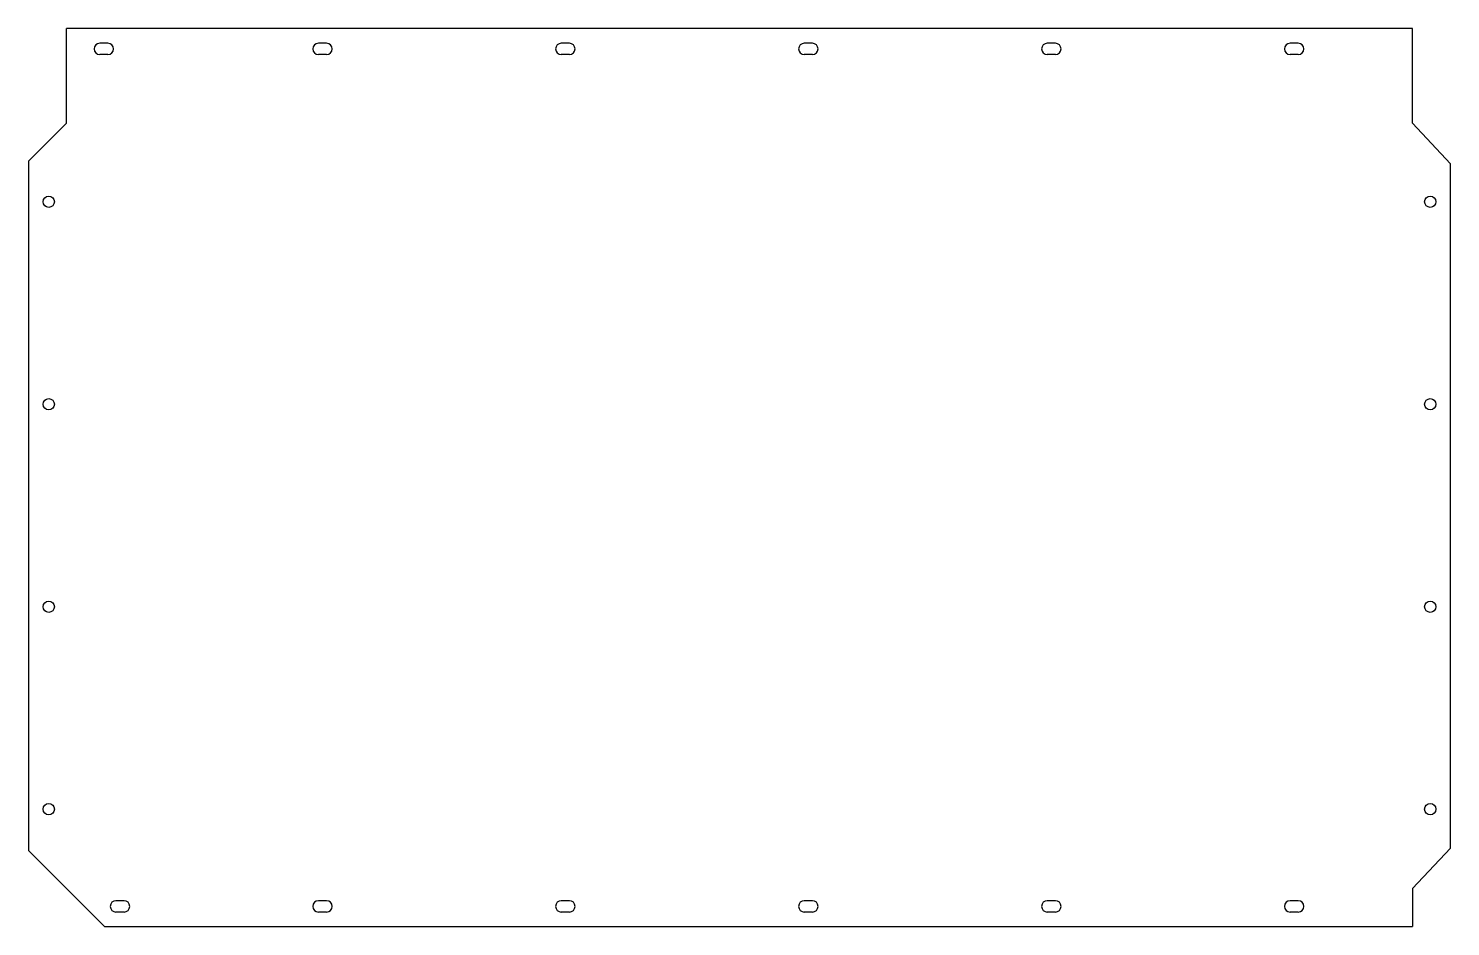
# Model space of a CAD drawing. Header units: millimetres. Extents: x 922 to 2678, y -487 to 622.
import ezdxf

# ---------------------------------------------------------------- set-up
doc = ezdxf.new("R2010")
doc.units = ezdxf.units.MM

msp = doc.modelspace()

# ---------------------------------------------------------------- linework, layer by layer
for p, q in [((2631.3, 621.8), (969.3, 621.8)), ((969.3, 504.8), (969.3, 621.8)), ((2631.3, 504.8), (2631.3, 621.8)), ((1020.3, 603.5), (1010.3, 603.5)), ((1290.3, 603.5), (1280.3, 603.5)), ((1590.3, 603.5), (1580.3, 603.5)), ((1890.3, 603.5), (1880.3, 603.5)), ((2190.3, 603.5), (2180.3, 603.5)), ((2490.3, 603.5), (2480.3, 603.5)), ((1020.3, 589.5), (1010.3, 589.5)), ((1290.3, 589.5), (1280.3, 589.5)), ((1590.3, 589.5), (1580.3, 589.5)), ((1890.3, 589.5), (1880.3, 589.5)), ((2190.3, 589.5), (2180.3, 589.5)), ((2490.3, 589.5), (2480.3, 589.5)), ((969.3, 504.8), (922.3, 457.8)), ((2631.3, 504.8), (2678.3, 454.8)), ((922.3, 457.8), (922.3, -393.2)), ((2678.3, -390.2), (2678.3, 454.8)), ((1016.3, -487.2), (922.3, -393.2)), ((2631.3, -440.2), (2678.3, -390.2)), ((1040.3, -455.2), (1030.3, -455.2)), ((1290.3, -455.2), (1280.3, -455.2)), ((1590.3, -455.2), (1580.3, -455.2)), ((1890.3, -455.2), (1880.3, -455.2)), ((2190.3, -455.2), (2180.3, -455.2)), ((2490.3, -455.2), (2480.3, -455.2)), ((2631.3, -440.2), (2631.3, -487.2)), ((1040.3, -469.2), (1030.3, -469.2)), ((1290.3, -469.2), (1280.3, -469.2)), ((1590.3, -469.2), (1580.3, -469.2)), ((1890.3, -469.2), (1880.3, -469.2)), ((2190.3, -469.2), (2180.3, -469.2)), ((2490.3, -469.2), (2480.3, -469.2)), ((1016.3, -487.2), (2631.3, -487.2))]:
    msp.add_line(p, q)
for centre in [(947.3, 407.8), (2653.3, 407.8), (947.3, 157.8), (2653.3, 157.8), (947.3, -92.2), (2653.3, -92.2), (947.3, -342.2), (2653.3, -342.2)]:
    msp.add_circle(centre, 7)
for centre, start, end in [((1010.3, 596.5), 90, 270), ((1020.3, 596.5), 270, 90), ((1280.3, 596.5), 90, 270), ((1290.3, 596.5), 270, 90), ((1580.3, 596.5), 90, 270), ((1590.3, 596.5), 270, 90), ((1880.3, 596.5), 90, 270), ((1890.3, 596.5), 270, 90), ((2180.3, 596.5), 90, 270), ((2190.3, 596.5), 270, 90), ((2480.3, 596.5), 90, 270), ((2490.3, 596.5), 270, 90), ((1030.3, -462.2), 90, 270), ((1040.3, -462.2), 270, 90), ((1280.3, -462.2), 90, 270), ((1290.3, -462.2), 270, 90), ((1580.3, -462.2), 90, 270), ((1590.3, -462.2), 270, 90), ((1880.3, -462.2), 90, 270), ((1890.3, -462.2), 270, 90), ((2180.3, -462.2), 90, 270), ((2190.3, -462.2), 270, 90), ((2480.3, -462.2), 90, 270), ((2490.3, -462.2), 270, 90)]:
    msp.add_arc(centre, 7, start, end)

doc.saveas('drawing.dxf')
